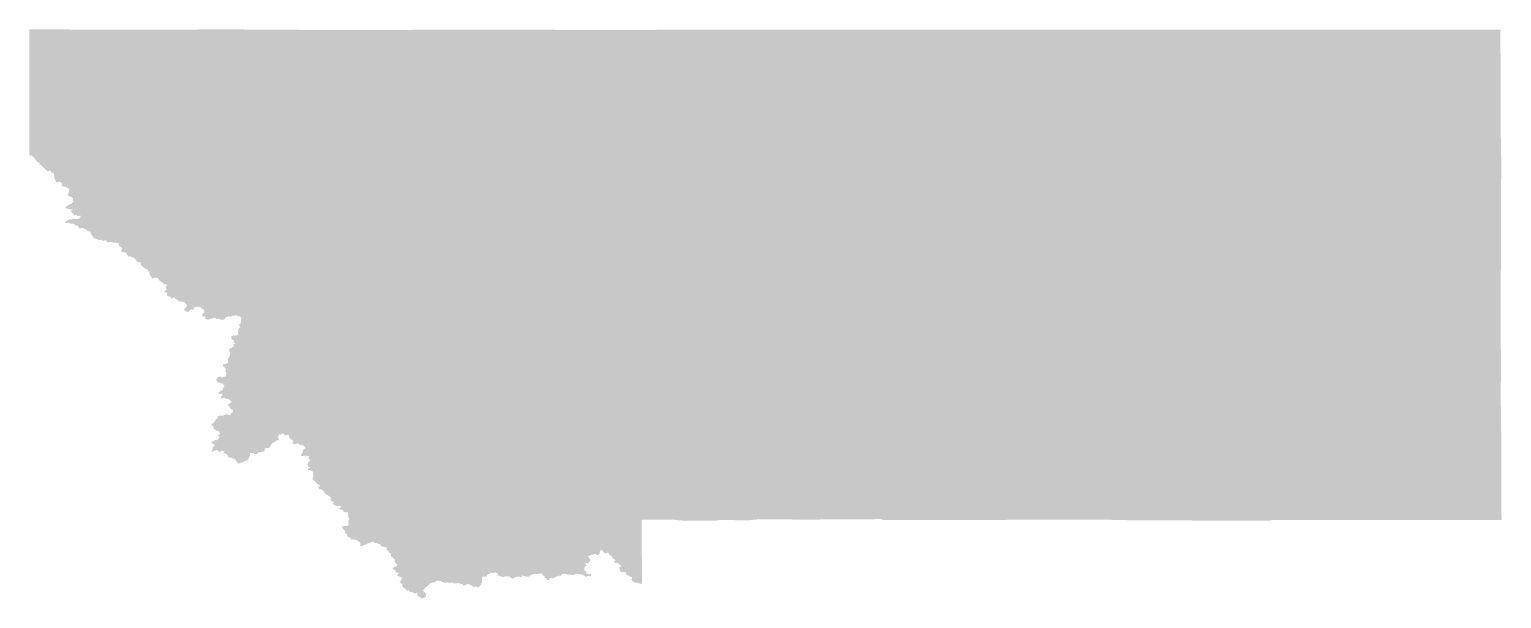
# Model space of a CAD drawing. Header units: inches. Extents: x -116 to -104, y 44.4 to 49.
import ezdxf

# ---------------------------------------------------------------- set-up
doc = ezdxf.new("R2010")
doc.units = ezdxf.units.IN
doc.header["$MEASUREMENT"] = 0

msp = doc.modelspace()

# ---------------------------------------------------------------- hatches: boundary and pattern name
msp.add_hatch(color=256).paths.add_polyline_path([(-115.629, 47.48), (-115.635, 47.482), (-115.648, 47.478), (-115.661, 47.478), (-115.662, 47.483), (-115.668, 47.489), (-115.681, 47.486), (-115.683, 47.484), (-115.686, 47.485), (-115.69, 47.501), (-115.699, 47.502), (-115.708, 47.515), (-115.711, 47.517), (-115.711, 47.523), (-115.695, 47.528), (-115.698, 47.531), (-115.702, 47.534), (-115.706, 47.535), (-115.711, 47.532), (-115.717, 47.534), (-115.725, 47.534), (-115.736, 47.54), (-115.742, 47.538), (-115.752, 47.542), (-115.756, 47.548), (-115.755, 47.552), (-115.745, 47.559), (-115.741, 47.563), (-115.731, 47.57), (-115.724, 47.571), (-115.721, 47.576), (-115.706, 47.578), (-115.705, 47.585), (-115.688, 47.595), (-115.692, 47.597), (-115.693, 47.602), (-115.697, 47.604), (-115.698, 47.607), (-115.699, 47.612), (-115.692, 47.617), (-115.694, 47.618), (-115.694, 47.624), (-115.708, 47.635), (-115.73, 47.642), (-115.737, 47.654), (-115.731, 47.662), (-115.732, 47.668), (-115.726, 47.674), (-115.728, 47.682), (-115.723, 47.695), (-115.728, 47.702), (-115.742, 47.711), (-115.753, 47.717), (-115.759, 47.719), (-115.765, 47.717), (-115.773, 47.718), (-115.776, 47.72), (-115.784, 47.73), (-115.783, 47.735), (-115.784, 47.738), (-115.781, 47.743), (-115.786, 47.748), (-115.794, 47.752), (-115.797, 47.757), (-115.805, 47.758), (-115.825, 47.752), (-115.831, 47.755), (-115.835, 47.761), (-115.835, 47.77), (-115.837, 47.775), (-115.84, 47.778), (-115.841, 47.78), (-115.847, 47.785), (-115.846, 47.794), (-115.849, 47.8), (-115.847, 47.803), (-115.849, 47.81), (-115.845, 47.815), (-115.85, 47.82), (-115.852, 47.828), (-115.871, 47.835), (-115.875, 47.843), (-115.881, 47.85), (-115.901, 47.843), (-115.907, 47.846), (-115.906, 47.85), (-115.909, 47.853), (-115.919, 47.854), (-115.919, 47.857), (-115.925, 47.867), (-115.935, 47.874), (-115.938, 47.881), (-115.95, 47.889), (-115.954, 47.895), (-115.96, 47.898), (-115.968, 47.899), (-115.965, 47.91), (-115.967, 47.913), (-115.97, 47.914), (-115.982, 47.916), (-115.985, 47.923), (-115.993, 47.926), (-115.995, 47.934), (-115.998, 47.937), (-115.998, 47.938), (-116.007, 47.943), (-116.007, 47.951), (-116.019, 47.963), (-116.024, 47.965), (-116.03, 47.973), (-116.039, 47.971), (-116.049, 47.977), (-116.049, 49.001), (-115.183, 49), (-114.362, 49.001), (-113.695, 48.997), (-112.001, 48.999), (-111.572, 48.997), (-109.425, 49), (-108.751, 48.999), (-104.049, 49), (-104.046, 48.128), (-104.041, 47.863), (-104.044, 47.733), (-104.045, 47.414), (-104.045, 47.093), (-104.047, 46.909), (-104.045, 46.169), (-104.047, 46.018), (-104.043, 45.75), (-104.04, 44.998), (-105.913, 45), (-105.928, 44.993), (-106.126, 44.993), (-107.085, 44.997), (-107.138, 45), (-107.476, 45.001), (-109.081, 44.999), (-109.103, 45.006), (-109.761, 45.002), (-109.826, 45.003), (-110.106, 45.004), (-110.183, 44.997), (-110.285, 44.997), (-110.325, 45), (-110.407, 44.999), (-110.446, 44.994), (-110.704, 44.992), (-110.79, 45.001), (-111.055, 45.001), (-111.052, 44.478), (-111.056, 44.477), (-111.065, 44.479), (-111.075, 44.483), (-111.101, 44.488), (-111.107, 44.487), (-111.113, 44.49), (-111.115, 44.494), (-111.127, 44.498), (-111.128, 44.5), (-111.131, 44.5), (-111.139, 44.517), (-111.131, 44.532), (-111.141, 44.536), (-111.151, 44.535), (-111.159, 44.546), (-111.174, 44.549), (-111.179, 44.552), (-111.181, 44.555), (-111.18, 44.567), (-111.181, 44.569), (-111.201, 44.576), (-111.219, 44.575), (-111.22, 44.577), (-111.228, 44.577), (-111.23, 44.581), (-111.229, 44.582), (-111.232, 44.585), (-111.231, 44.588), (-111.233, 44.589), (-111.232, 44.597), (-111.236, 44.601), (-111.235, 44.605), (-111.241, 44.615), (-111.227, 44.618), (-111.219, 44.623), (-111.224, 44.625), (-111.243, 44.643), (-111.249, 44.644), (-111.253, 44.65), (-111.253, 44.651), (-111.27, 44.647), (-111.278, 44.651), (-111.281, 44.655), (-111.276, 44.657), (-111.272, 44.663), (-111.267, 44.665), (-111.267, 44.668), (-111.276, 44.674), (-111.277, 44.676), (-111.276, 44.678), (-111.279, 44.682), (-111.291, 44.686), (-111.297, 44.691), (-111.297, 44.694), (-111.295, 44.698), (-111.296, 44.702), (-111.318, 44.714), (-111.322, 44.719), (-111.324, 44.729), (-111.337, 44.733), (-111.348, 44.725), (-111.353, 44.726), (-111.366, 44.738), (-111.366, 44.742), (-111.375, 44.748), (-111.374, 44.75), (-111.385, 44.755), (-111.393, 44.752), (-111.398, 44.746), (-111.394, 44.744), (-111.395, 44.739), (-111.399, 44.734), (-111.397, 44.728), (-111.398, 44.724), (-111.404, 44.721), (-111.414, 44.711), (-111.424, 44.714), (-111.43, 44.72), (-111.439, 44.721), (-111.443, 44.72), (-111.447, 44.717), (-111.466, 44.714), (-111.479, 44.707), (-111.486, 44.708), (-111.489, 44.706), (-111.49, 44.7), (-111.483, 44.693), (-111.485, 44.688), (-111.477, 44.681), (-111.469, 44.679), (-111.471, 44.675), (-111.477, 44.674), (-111.476, 44.669), (-111.473, 44.668), (-111.472, 44.666), (-111.478, 44.662), (-111.478, 44.66), (-111.479, 44.659), (-111.487, 44.654), (-111.488, 44.651), (-111.491, 44.65), (-111.492, 44.645), (-111.49, 44.642), (-111.495, 44.644), (-111.501, 44.65), (-111.505, 44.644), (-111.508, 44.646), (-111.516, 44.644), (-111.516, 44.641), (-111.511, 44.639), (-111.509, 44.633), (-111.504, 44.63), (-111.502, 44.627), (-111.516, 44.62), (-111.518, 44.616), (-111.523, 44.614), (-111.52, 44.612), (-111.526, 44.604), (-111.519, 44.602), (-111.524, 44.598), (-111.524, 44.592), (-111.519, 44.589), (-111.518, 44.582), (-111.506, 44.577), (-111.501, 44.572), (-111.503, 44.569), (-111.506, 44.569), (-111.51, 44.566), (-111.508, 44.562), (-111.492, 44.561), (-111.481, 44.556), (-111.479, 44.553), (-111.476, 44.554), (-111.475, 44.556), (-111.469, 44.558), (-111.468, 44.555), (-111.469, 44.553), (-111.467, 44.547), (-111.468, 44.545), (-111.464, 44.541), (-111.468, 44.54), (-111.468, 44.539), (-111.48, 44.542), (-111.492, 44.541), (-111.499, 44.542), (-111.508, 44.536), (-111.513, 44.536), (-111.516, 44.538), (-111.518, 44.543), (-111.524, 44.548), (-111.539, 44.551), (-111.547, 44.557), (-111.557, 44.555), (-111.563, 44.555), (-111.564, 44.557), (-111.578, 44.559), (-111.586, 44.563), (-111.592, 44.561), (-111.592, 44.559), (-111.614, 44.549), (-111.618, 44.55), (-111.633, 44.553), (-111.641, 44.553), (-111.647, 44.555), (-111.651, 44.555), (-111.659, 44.553), (-111.664, 44.556), (-111.677, 44.558), (-111.683, 44.562), (-111.69, 44.556), (-111.703, 44.56), (-111.707, 44.552), (-111.713, 44.549), (-111.716, 44.543), (-111.727, 44.544), (-111.732, 44.542), (-111.738, 44.543), (-111.741, 44.541), (-111.75, 44.54), (-111.752, 44.537), (-111.759, 44.533), (-111.763, 44.526), (-111.772, 44.531), (-111.78, 44.524), (-111.785, 44.524), (-111.795, 44.527), (-111.801, 44.526), (-111.808, 44.52), (-111.806, 44.516), (-111.809, 44.513), (-111.808, 44.51), (-111.811, 44.511), (-111.822, 44.509), (-111.831, 44.517), (-111.83, 44.52), (-111.842, 44.526), (-111.849, 44.54), (-111.857, 44.546), (-111.857, 44.549), (-111.864, 44.551), (-111.865, 44.557), (-111.868, 44.559), (-111.866, 44.563), (-111.869, 44.567), (-111.871, 44.563), (-111.879, 44.56), (-111.889, 44.565), (-111.892, 44.564), (-111.895, 44.559), (-111.903, 44.557), (-111.934, 44.558), (-111.941, 44.556), (-111.948, 44.557), (-111.952, 44.549), (-111.961, 44.549), (-111.962, 44.544), (-111.967, 44.545), (-111.972, 44.538), (-111.978, 44.536), (-111.992, 44.538), (-111.996, 44.535), (-112, 44.538), (-112.004, 44.538), (-112.011, 44.543), (-112.017, 44.542), (-112.023, 44.545), (-112.033, 44.547), (-112.035, 44.542), (-112.033, 44.535), (-112.033, 44.528), (-112.037, 44.53), (-112.038, 44.533), (-112.044, 44.532), (-112.055, 44.537), (-112.064, 44.536), (-112.069, 44.537), (-112.075, 44.533), (-112.081, 44.534), (-112.093, 44.53), (-112.096, 44.523), (-112.106, 44.521), (-112.11, 44.524), (-112.127, 44.529), (-112.129, 44.536), (-112.131, 44.538), (-112.135, 44.537), (-112.137, 44.54), (-112.146, 44.539), (-112.149, 44.537), (-112.165, 44.542), (-112.18, 44.533), (-112.184, 44.533), (-112.196, 44.537), (-112.222, 44.544), (-112.23, 44.55), (-112.227, 44.555), (-112.227, 44.558), (-112.231, 44.559), (-112.229, 44.564), (-112.244, 44.568), (-112.251, 44.568), (-112.257, 44.572), (-112.259, 44.568), (-112.268, 44.565), (-112.287, 44.569), (-112.291, 44.566), (-112.293, 44.562), (-112.296, 44.561), (-112.298, 44.559), (-112.305, 44.559), (-112.314, 44.553), (-112.316, 44.546), (-112.315, 44.542), (-112.319, 44.539), (-112.341, 44.537), (-112.348, 44.539), (-112.353, 44.538), (-112.357, 44.53), (-112.359, 44.529), (-112.357, 44.525), (-112.358, 44.52), (-112.358, 44.509), (-112.356, 44.505), (-112.357, 44.498), (-112.358, 44.496), (-112.357, 44.493), (-112.358, 44.485), (-112.362, 44.485), (-112.364, 44.48), (-112.366, 44.467), (-112.37, 44.466), (-112.387, 44.447), (-112.39, 44.45), (-112.407, 44.457), (-112.416, 44.453), (-112.423, 44.455), (-112.43, 44.453), (-112.434, 44.454), (-112.434, 44.46), (-112.442, 44.465), (-112.442, 44.467), (-112.448, 44.468), (-112.455, 44.466), (-112.456, 44.471), (-112.46, 44.475), (-112.464, 44.475), (-112.473, 44.479), (-112.48, 44.475), (-112.484, 44.474), (-112.485, 44.471), (-112.497, 44.468), (-112.497, 44.466), (-112.501, 44.463), (-112.511, 44.466), (-112.511, 44.469), (-112.514, 44.475), (-112.536, 44.478), (-112.542, 44.484), (-112.548, 44.483), (-112.55, 44.485), (-112.56, 44.483), (-112.57, 44.483), (-112.578, 44.48), (-112.582, 44.482), (-112.585, 44.481), (-112.602, 44.491), (-112.618, 44.487), (-112.625, 44.483), (-112.629, 44.483), (-112.63, 44.489), (-112.633, 44.491), (-112.662, 44.486), (-112.672, 44.491), (-112.685, 44.493), (-112.689, 44.498), (-112.693, 44.5), (-112.698, 44.5), (-112.709, 44.503), (-112.718, 44.504), (-112.735, 44.499), (-112.737, 44.493), (-112.743, 44.488), (-112.75, 44.49), (-112.762, 44.488), (-112.772, 44.484), (-112.781, 44.485), (-112.78, 44.482), (-112.786, 44.479), (-112.788, 44.474), (-112.798, 44.466), (-112.797, 44.464), (-112.798, 44.461), (-112.806, 44.456), (-112.808, 44.453), (-112.811, 44.455), (-112.814, 44.454), (-112.818, 44.447), (-112.827, 44.443), (-112.828, 44.436), (-112.827, 44.432), (-112.84, 44.425), (-112.822, 44.407), (-112.82, 44.4), (-112.81, 44.399), (-112.815, 44.395), (-112.813, 44.392), (-112.812, 44.388), (-112.814, 44.383), (-112.812, 44.377), (-112.824, 44.369), (-112.837, 44.362), (-112.841, 44.362), (-112.845, 44.358), (-112.853, 44.359), (-112.856, 44.36), (-112.864, 44.37), (-112.873, 44.372), (-112.876, 44.377), (-112.882, 44.379), (-112.882, 44.386), (-112.886, 44.396), (-112.884, 44.401), (-112.89, 44.406), (-112.896, 44.401), (-112.902, 44.399), (-112.915, 44.403), (-112.921, 44.411), (-112.926, 44.411), (-112.931, 44.413), (-112.939, 44.412), (-112.945, 44.415), (-112.951, 44.417), (-112.953, 44.422), (-112.952, 44.425), (-112.963, 44.423), (-112.972, 44.428), (-112.981, 44.434), (-112.989, 44.443), (-113.002, 44.45), (-113.005, 44.453), (-113.009, 44.464), (-113.006, 44.471), (-113.02, 44.484), (-113.027, 44.496), (-113.016, 44.506), (-113.016, 44.516), (-113.006, 44.52), (-113.007, 44.526), (-113.016, 44.529), (-113.026, 44.539), (-113.029, 44.537), (-113.033, 44.537), (-113.045, 44.544), (-113.048, 44.548), (-113.047, 44.554), (-113.045, 44.556), (-113.037, 44.56), (-113.037, 44.565), (-113.04, 44.567), (-113.045, 44.568), (-113.067, 44.579), (-113.062, 44.586), (-113.073, 44.593), (-113.088, 44.6), (-113.072, 44.616), (-113.063, 44.618), (-113.058, 44.618), (-113.054, 44.622), (-113.05, 44.629), (-113.051, 44.635), (-113.054, 44.639), (-113.066, 44.649), (-113.064, 44.653), (-113.068, 44.658), (-113.07, 44.669), (-113.067, 44.674), (-113.068, 44.679), (-113.081, 44.683), (-113.082, 44.684), (-113.08, 44.688), (-113.082, 44.692), (-113.094, 44.695), (-113.098, 44.699), (-113.097, 44.701), (-113.102, 44.707), (-113.102, 44.716), (-113.099, 44.718), (-113.102, 44.723), (-113.102, 44.729), (-113.112, 44.733), (-113.117, 44.733), (-113.116, 44.74), (-113.12, 44.746), (-113.125, 44.749), (-113.129, 44.75), (-113.135, 44.753), (-113.138, 44.76), (-113.131, 44.765), (-113.132, 44.769), (-113.131, 44.773), (-113.138, 44.776), (-113.146, 44.777), (-113.15, 44.779), (-113.158, 44.781), (-113.164, 44.779), (-113.18, 44.787), (-113.183, 44.794), (-113.193, 44.802), (-113.204, 44.804), (-113.209, 44.809), (-113.223, 44.811), (-113.232, 44.814), (-113.239, 44.814), (-113.24, 44.817), (-113.247, 44.823), (-113.258, 44.82), (-113.264, 44.816), (-113.279, 44.812), (-113.285, 44.808), (-113.299, 44.803), (-113.302, 44.799), (-113.319, 44.795), (-113.328, 44.789), (-113.341, 44.785), (-113.354, 44.792), (-113.355, 44.795), (-113.346, 44.799), (-113.346, 44.801), (-113.356, 44.82), (-113.377, 44.83), (-113.378, 44.835), (-113.385, 44.838), (-113.394, 44.837), (-113.409, 44.841), (-113.422, 44.838), (-113.422, 44.843), (-113.429, 44.855), (-113.44, 44.856), (-113.444, 44.862), (-113.455, 44.865), (-113.457, 44.875), (-113.463, 44.882), (-113.461, 44.887), (-113.466, 44.89), (-113.479, 44.896), (-113.476, 44.898), (-113.475, 44.905), (-113.472, 44.91), (-113.478, 44.912), (-113.484, 44.92), (-113.488, 44.92), (-113.491, 44.923), (-113.492, 44.93), (-113.495, 44.932), (-113.496, 44.937), (-113.499, 44.942), (-113.495, 44.949), (-113.487, 44.947), (-113.481, 44.95), (-113.466, 44.948), (-113.461, 44.952), (-113.449, 44.954), (-113.444, 44.959), (-113.45, 44.971), (-113.445, 44.973), (-113.447, 44.985), (-113.445, 44.992), (-113.447, 44.998), (-113.438, 45.007), (-113.442, 45.014), (-113.449, 45.02), (-113.446, 45.034), (-113.456, 45.04), (-113.449, 45.046), (-113.451, 45.049), (-113.452, 45.059), (-113.46, 45.065), (-113.474, 45.062), (-113.486, 45.064), (-113.486, 45.069), (-113.489, 45.071), (-113.487, 45.074), (-113.489, 45.077), (-113.496, 45.081), (-113.502, 45.081), (-113.514, 45.085), (-113.522, 45.091), (-113.521, 45.094), (-113.512, 45.099), (-113.506, 45.108), (-113.506, 45.111), (-113.511, 45.116), (-113.52, 45.115), (-113.53, 45.116), (-113.537, 45.112), (-113.55, 45.113), (-113.554, 45.119), (-113.566, 45.124), (-113.57, 45.124), (-113.577, 45.131), (-113.567, 45.143), (-113.566, 45.15), (-113.571, 45.148), (-113.58, 45.148), (-113.582, 45.15), (-113.583, 45.154), (-113.591, 45.156), (-113.591, 45.161), (-113.594, 45.166), (-113.594, 45.17), (-113.589, 45.177), (-113.592, 45.181), (-113.592, 45.185), (-113.597, 45.186), (-113.6, 45.192), (-113.604, 45.192), (-113.61, 45.197), (-113.614, 45.198), (-113.618, 45.202), (-113.624, 45.206), (-113.636, 45.212), (-113.637, 45.217), (-113.647, 45.226), (-113.649, 45.234), (-113.655, 45.24), (-113.667, 45.247), (-113.68, 45.25), (-113.685, 45.254), (-113.687, 45.257), (-113.692, 45.263), (-113.693, 45.264), (-113.691, 45.269), (-113.692, 45.272), (-113.68, 45.274), (-113.679, 45.276), (-113.68, 45.279), (-113.687, 45.286), (-113.701, 45.293), (-113.703, 45.295), (-113.704, 45.299), (-113.71, 45.301), (-113.713, 45.304), (-113.716, 45.311), (-113.718, 45.313), (-113.719, 45.317), (-113.723, 45.318), (-113.724, 45.32), (-113.729, 45.32), (-113.739, 45.329), (-113.74, 45.345), (-113.735, 45.348), (-113.734, 45.353), (-113.729, 45.356), (-113.731, 45.358), (-113.734, 45.364), (-113.739, 45.368), (-113.733, 45.373), (-113.734, 45.377), (-113.732, 45.385), (-113.733, 45.391), (-113.744, 45.397), (-113.749, 45.403), (-113.753, 45.403), (-113.762, 45.407), (-113.774, 45.406), (-113.776, 45.408), (-113.777, 45.417), (-113.773, 45.42), (-113.763, 45.423), (-113.76, 45.427), (-113.765, 45.431), (-113.774, 45.432), (-113.776, 45.434), (-113.777, 45.436), (-113.774, 45.447), (-113.784, 45.452), (-113.784, 45.455), (-113.775, 45.463), (-113.776, 45.471), (-113.768, 45.474), (-113.76, 45.48), (-113.76, 45.486), (-113.763, 45.491), (-113.765, 45.499), (-113.771, 45.507), (-113.77, 45.512), (-113.773, 45.513), (-113.766, 45.521), (-113.778, 45.523), (-113.782, 45.522), (-113.797, 45.523), (-113.804, 45.523), (-113.81, 45.52), (-113.82, 45.523), (-113.824, 45.521), (-113.835, 45.521), (-113.83, 45.531), (-113.827, 45.533), (-113.829, 45.538), (-113.826, 45.544), (-113.821, 45.547), (-113.817, 45.557), (-113.818, 45.563), (-113.821, 45.566), (-113.815, 45.57), (-113.807, 45.578), (-113.797, 45.582), (-113.799, 45.587), (-113.804, 45.593), (-113.806, 45.602), (-113.811, 45.606), (-113.818, 45.608), (-113.824, 45.613), (-113.828, 45.613), (-113.834, 45.61), (-113.839, 45.611), (-113.843, 45.613), (-113.849, 45.62), (-113.855, 45.622), (-113.859, 45.622), (-113.862, 45.624), (-113.886, 45.617), (-113.898, 45.622), (-113.905, 45.622), (-113.904, 45.625), (-113.899, 45.629), (-113.901, 45.63), (-113.902, 45.638), (-113.895, 45.644), (-113.903, 45.651), (-113.907, 45.653), (-113.912, 45.653), (-113.914, 45.656), (-113.92, 45.658), (-113.921, 45.664), (-113.931, 45.673), (-113.931, 45.678), (-113.934, 45.682), (-113.933, 45.687), (-113.936, 45.689), (-113.934, 45.692), (-113.935, 45.694), (-113.939, 45.696), (-113.955, 45.691), (-113.965, 45.69), (-113.969, 45.693), (-113.972, 45.701), (-113.971, 45.703), (-113.98, 45.702), (-113.989, 45.706), (-113.994, 45.703), (-113.994, 45.701), (-113.997, 45.697), (-114.008, 45.694), (-114.015, 45.696), (-114.019, 45.693), (-114.014, 45.684), (-114.028, 45.675), (-114.024, 45.671), (-114.019, 45.67), (-114.016, 45.664), (-114.016, 45.661), (-114.014, 45.658), (-114.015, 45.653), (-114.019, 45.648), (-114.035, 45.648), (-114.043, 45.64), (-114.045, 45.637), (-114.052, 45.633), (-114.067, 45.628), (-114.072, 45.621), (-114.074, 45.615), (-114.082, 45.611), (-114.083, 45.603), (-114.082, 45.597), (-114.086, 45.591), (-114.09, 45.591), (-114.101, 45.586), (-114.121, 45.585), (-114.131, 45.576), (-114.132, 45.572), (-114.129, 45.57), (-114.129, 45.565), (-114.133, 45.562), (-114.136, 45.557), (-114.15, 45.558), (-114.154, 45.553), (-114.165, 45.552), (-114.174, 45.55), (-114.18, 45.551), (-114.194, 45.536), (-114.205, 45.536), (-114.228, 45.546), (-114.248, 45.546), (-114.252, 45.538), (-114.249, 45.535), (-114.249, 45.529), (-114.247, 45.525), (-114.253, 45.515), (-114.259, 45.511), (-114.261, 45.495), (-114.265, 45.492), (-114.27, 45.491), (-114.27, 45.485), (-114.28, 45.48), (-114.295, 45.479), (-114.304, 45.472), (-114.309, 45.469), (-114.314, 45.47), (-114.319, 45.466), (-114.324, 45.466), (-114.33, 45.462), (-114.33, 45.46), (-114.346, 45.461), (-114.351, 45.466), (-114.352, 45.471), (-114.361, 45.474), (-114.36, 45.478), (-114.365, 45.484), (-114.365, 45.489), (-114.367, 45.492), (-114.375, 45.494), (-114.389, 45.503), (-114.392, 45.502), (-114.414, 45.509), (-114.423, 45.509), (-114.426, 45.511), (-114.43, 45.518), (-114.429, 45.521), (-114.431, 45.524), (-114.431, 45.53), (-114.437, 45.531), (-114.44, 45.537), (-114.449, 45.539), (-114.451, 45.542), (-114.464, 45.545), (-114.462, 45.551), (-114.463, 45.554), (-114.456, 45.562), (-114.466, 45.561), (-114.472, 45.565), (-114.478, 45.562), (-114.485, 45.562), (-114.492, 45.557), (-114.498, 45.555), (-114.503, 45.559), (-114.507, 45.559), (-114.516, 45.568), (-114.527, 45.571), (-114.532, 45.566), (-114.549, 45.561), (-114.553, 45.557), (-114.561, 45.559), (-114.565, 45.558), (-114.565, 45.563), (-114.559, 45.566), (-114.557, 45.573), (-114.553, 45.577), (-114.554, 45.581), (-114.558, 45.584), (-114.554, 45.588), (-114.554, 45.591), (-114.549, 45.595), (-114.548, 45.6), (-114.542, 45.602), (-114.538, 45.607), (-114.545, 45.617), (-114.555, 45.62), (-114.558, 45.627), (-114.563, 45.632), (-114.564, 45.638), (-114.561, 45.64), (-114.552, 45.642), (-114.545, 45.643), (-114.542, 45.641), (-114.54, 45.646), (-114.541, 45.649), (-114.539, 45.651), (-114.529, 45.652), (-114.522, 45.649), (-114.515, 45.653), (-114.513, 45.656), (-114.508, 45.658), (-114.506, 45.662), (-114.5, 45.669), (-114.502, 45.674), (-114.501, 45.677), (-114.499, 45.679), (-114.501, 45.682), (-114.515, 45.685), (-114.501, 45.694), (-114.501, 45.697), (-114.497, 45.699), (-114.495, 45.704), (-114.504, 45.722), (-114.515, 45.727), (-114.521, 45.727), (-114.527, 45.728), (-114.536, 45.739), (-114.548, 45.743), (-114.546, 45.747), (-114.547, 45.752), (-114.545, 45.759), (-114.551, 45.764), (-114.558, 45.765), (-114.566, 45.773), (-114.562, 45.78), (-114.557, 45.783), (-114.556, 45.787), (-114.544, 45.79), (-114.545, 45.798), (-114.541, 45.799), (-114.538, 45.803), (-114.537, 45.805), (-114.531, 45.81), (-114.53, 45.813), (-114.533, 45.816), (-114.531, 45.819), (-114.511, 45.829), (-114.516, 45.832), (-114.517, 45.835), (-114.515, 45.841), (-114.51, 45.845), (-114.504, 45.846), (-114.499, 45.851), (-114.492, 45.85), (-114.487, 45.852), (-114.475, 45.847), (-114.472, 45.848), (-114.47, 45.851), (-114.465, 45.852), (-114.462, 45.855), (-114.454, 45.856), (-114.446, 45.861), (-114.438, 45.863), (-114.424, 45.856), (-114.41, 45.852), (-114.405, 45.866), (-114.406, 45.87), (-114.404, 45.872), (-114.396, 45.871), (-114.393, 45.879), (-114.39, 45.88), (-114.388, 45.884), (-114.388, 45.89), (-114.389, 45.892), (-114.394, 45.893), (-114.395, 45.901), (-114.404, 45.903), (-114.414, 45.912), (-114.416, 45.918), (-114.415, 45.922), (-114.431, 45.936), (-114.432, 45.938), (-114.426, 45.941), (-114.425, 45.944), (-114.415, 45.948), (-114.411, 45.953), (-114.407, 45.954), (-114.403, 45.958), (-114.401, 45.964), (-114.406, 45.97), (-114.411, 45.973), (-114.412, 45.978), (-114.421, 45.981), (-114.429, 45.987), (-114.449, 45.988), (-114.454, 45.991), (-114.458, 45.997), (-114.464, 45.998), (-114.474, 45.992), (-114.48, 45.993), (-114.485, 45.996), (-114.488, 46.004), (-114.485, 46.008), (-114.476, 46.011), (-114.473, 46.014), (-114.48, 46.03), (-114.486, 46.03), (-114.489, 46.028), (-114.497, 46.028), (-114.508, 46.031), (-114.506, 46.034), (-114.507, 46.039), (-114.503, 46.042), (-114.498, 46.042), (-114.493, 46.05), (-114.493, 46.053), (-114.479, 46.056), (-114.475, 46.058), (-114.474, 46.061), (-114.468, 46.063), (-114.467, 46.066), (-114.472, 46.069), (-114.471, 46.074), (-114.472, 46.077), (-114.462, 46.079), (-114.459, 46.094), (-114.46, 46.098), (-114.467, 46.105), (-114.471, 46.106), (-114.474, 46.113), (-114.488, 46.113), (-114.495, 46.118), (-114.505, 46.118), (-114.521, 46.125), (-114.518, 46.136), (-114.521, 46.136), (-114.527, 46.145), (-114.522, 46.151), (-114.514, 46.154), (-114.515, 46.168), (-114.507, 46.165), (-114.496, 46.168), (-114.489, 46.168), (-114.481, 46.162), (-114.476, 46.161), (-114.458, 46.17), (-114.447, 46.168), (-114.444, 46.169), (-114.446, 46.174), (-114.443, 46.203), (-114.449, 46.209), (-114.452, 46.215), (-114.446, 46.22), (-114.448, 46.232), (-114.452, 46.241), (-114.468, 46.249), (-114.465, 46.252), (-114.468, 46.256), (-114.471, 46.266), (-114.465, 46.273), (-114.454, 46.271), (-114.441, 46.274), (-114.433, 46.279), (-114.427, 46.284), (-114.427, 46.286), (-114.425, 46.288), (-114.428, 46.291), (-114.43, 46.3), (-114.432, 46.301), (-114.433, 46.306), (-114.432, 46.307), (-114.43, 46.313), (-114.423, 46.324), (-114.422, 46.33), (-114.414, 46.336), (-114.412, 46.358), (-114.41, 46.361), (-114.41, 46.366), (-114.415, 46.371), (-114.422, 46.387), (-114.416, 46.394), (-114.41, 46.396), (-114.409, 46.401), (-114.401, 46.402), (-114.4, 46.405), (-114.393, 46.409), (-114.385, 46.411), (-114.384, 46.418), (-114.385, 46.428), (-114.383, 46.432), (-114.379, 46.435), (-114.368, 46.437), (-114.372, 46.443), (-114.376, 46.443), (-114.384, 46.447), (-114.379, 46.46), (-114.383, 46.466), (-114.395, 46.469), (-114.396, 46.473), (-114.401, 46.478), (-114.401, 46.488), (-114.403, 46.492), (-114.403, 46.499), (-114.4, 46.502), (-114.384, 46.505), (-114.376, 46.502), (-114.368, 46.505), (-114.358, 46.505), (-114.348, 46.51), (-114.347, 46.515), (-114.343, 46.518), (-114.343, 46.522), (-114.348, 46.526), (-114.349, 46.53), (-114.349, 46.534), (-114.344, 46.542), (-114.345, 46.548), (-114.348, 46.551), (-114.343, 46.555), (-114.339, 46.564), (-114.332, 46.572), (-114.33, 46.576), (-114.334, 46.579), (-114.34, 46.587), (-114.344, 46.59), (-114.333, 46.597), (-114.33, 46.599), (-114.33, 46.604), (-114.323, 46.611), (-114.328, 46.62), (-114.325, 46.622), (-114.322, 46.626), (-114.322, 46.634), (-114.32, 46.638), (-114.323, 46.642), (-114.321, 46.647), (-114.322, 46.649), (-114.333, 46.661), (-114.353, 46.664), (-114.358, 46.668), (-114.358, 46.671), (-114.362, 46.669), (-114.378, 46.667), (-114.384, 46.662), (-114.389, 46.665), (-114.395, 46.665), (-114.404, 46.659), (-114.41, 46.662), (-114.412, 46.657), (-114.425, 46.661), (-114.449, 46.65), (-114.453, 46.649), (-114.455, 46.644), (-114.453, 46.642), (-114.467, 46.632), (-114.488, 46.633), (-114.498, 46.637), (-114.501, 46.641), (-114.51, 46.639), (-114.524, 46.641), (-114.542, 46.65), (-114.547, 46.645), (-114.557, 46.644), (-114.563, 46.641), (-114.571, 46.643), (-114.583, 46.633), (-114.589, 46.635), (-114.594, 46.633), (-114.6, 46.636), (-114.606, 46.636), (-114.615, 46.64), (-114.616, 46.644), (-114.612, 46.647), (-114.612, 46.651), (-114.615, 46.652), (-114.615, 46.655), (-114.621, 46.658), (-114.636, 46.659), (-114.64, 46.666), (-114.633, 46.67), (-114.633, 46.672), (-114.643, 46.673), (-114.64, 46.675), (-114.641, 46.679), (-114.632, 46.684), (-114.624, 46.691), (-114.623, 46.694), (-114.625, 46.696), (-114.621, 46.707), (-114.624, 46.709), (-114.625, 46.712), (-114.634, 46.716), (-114.639, 46.722), (-114.645, 46.723), (-114.646, 46.729), (-114.648, 46.732), (-114.66, 46.735), (-114.665, 46.739), (-114.672, 46.737), (-114.682, 46.739), (-114.689, 46.736), (-114.699, 46.74), (-114.701, 46.737), (-114.7, 46.734), (-114.709, 46.727), (-114.708, 46.724), (-114.71, 46.718), (-114.713, 46.715), (-114.717, 46.714), (-114.727, 46.715), (-114.74, 46.712), (-114.747, 46.703), (-114.748, 46.699), (-114.759, 46.697), (-114.767, 46.697), (-114.77, 46.7), (-114.769, 46.705), (-114.782, 46.707), (-114.788, 46.713), (-114.787, 46.716), (-114.782, 46.719), (-114.783, 46.726), (-114.78, 46.729), (-114.779, 46.731), (-114.774, 46.732), (-114.77, 46.735), (-114.765, 46.745), (-114.768, 46.748), (-114.766, 46.751), (-114.767, 46.754), (-114.765, 46.758), (-114.774, 46.762), (-114.774, 46.766), (-114.779, 46.767), (-114.78, 46.769), (-114.784, 46.769), (-114.786, 46.778), (-114.785, 46.78), (-114.787, 46.783), (-114.79, 46.779), (-114.799, 46.776), (-114.808, 46.782), (-114.819, 46.781), (-114.829, 46.783), (-114.837, 46.792), (-114.845, 46.794), (-114.85, 46.799), (-114.857, 46.802), (-114.861, 46.806), (-114.861, 46.812), (-114.866, 46.815), (-114.887, 46.81), (-114.891, 46.803), (-114.895, 46.802), (-114.897, 46.807), (-114.899, 46.809), (-114.895, 46.817), (-114.898, 46.822), (-114.906, 46.822), (-114.921, 46.827), (-114.925, 46.833), (-114.927, 46.833), (-114.929, 46.835), (-114.927, 46.839), (-114.929, 46.844), (-114.924, 46.848), (-114.929, 46.855), (-114.942, 46.857), (-114.948, 46.86), (-114.945, 46.868), (-114.94, 46.869), (-114.931, 46.877), (-114.932, 46.887), (-114.936, 46.892), (-114.935, 46.895), (-114.937, 46.897), (-114.934, 46.904), (-114.931, 46.904), (-114.929, 46.91), (-114.922, 46.913), (-114.925, 46.919), (-114.936, 46.92), (-114.942, 46.924), (-114.961, 46.93), (-114.959, 46.934), (-114.965, 46.938), (-114.971, 46.939), (-114.98, 46.947), (-114.986, 46.95), (-114.986, 46.954), (-114.99, 46.956), (-114.993, 46.96), (-114.994, 46.962), (-115.001, 46.968), (-115.001, 46.972), (-115.029, 46.976), (-115.031, 46.972), (-115.049, 46.97), (-115.052, 46.975), (-115.051, 46.976), (-115.05, 46.981), (-115.057, 46.985), (-115.061, 46.992), (-115.068, 46.995), (-115.065, 47), (-115.073, 47.013), (-115.069, 47.015), (-115.072, 47.023), (-115.072, 47.026), (-115.076, 47.026), (-115.08, 47.028), (-115.082, 47.038), (-115.088, 47.041), (-115.087, 47.046), (-115.098, 47.049), (-115.102, 47.047), (-115.106, 47.048), (-115.108, 47.052), (-115.121, 47.062), (-115.122, 47.066), (-115.127, 47.066), (-115.131, 47.069), (-115.135, 47.076), (-115.14, 47.08), (-115.143, 47.091), (-115.14, 47.097), (-115.144, 47.102), (-115.147, 47.103), (-115.15, 47.102), (-115.16, 47.102), (-115.172, 47.107), (-115.174, 47.11), (-115.173, 47.112), (-115.179, 47.117), (-115.179, 47.12), (-115.184, 47.122), (-115.186, 47.124), (-115.186, 47.129), (-115.198, 47.137), (-115.199, 47.14), (-115.213, 47.142), (-115.222, 47.149), (-115.245, 47.151), (-115.249, 47.16), (-115.255, 47.164), (-115.256, 47.175), (-115.262, 47.181), (-115.287, 47.183), (-115.291, 47.187), (-115.301, 47.188), (-115.301, 47.193), (-115.299, 47.199), (-115.296, 47.206), (-115.292, 47.211), (-115.294, 47.214), (-115.295, 47.22), (-115.299, 47.226), (-115.316, 47.233), (-115.32, 47.242), (-115.324, 47.245), (-115.318, 47.252), (-115.32, 47.257), (-115.324, 47.256), (-115.34, 47.263), (-115.348, 47.26), (-115.354, 47.262), (-115.359, 47.26), (-115.365, 47.261), (-115.371, 47.265), (-115.378, 47.265), (-115.385, 47.268), (-115.392, 47.265), (-115.412, 47.264), (-115.415, 47.269), (-115.421, 47.272), (-115.42, 47.277), (-115.426, 47.28), (-115.436, 47.28), (-115.445, 47.277), (-115.45, 47.278), (-115.456, 47.278), (-115.457, 47.278), (-115.458, 47.282), (-115.466, 47.287), (-115.482, 47.281), (-115.491, 47.289), (-115.503, 47.291), (-115.515, 47.297), (-115.529, 47.299), (-115.528, 47.309), (-115.537, 47.318), (-115.541, 47.325), (-115.539, 47.329), (-115.55, 47.334), (-115.549, 47.347), (-115.551, 47.35), (-115.557, 47.354), (-115.564, 47.352), (-115.571, 47.356), (-115.575, 47.356), (-115.578, 47.361), (-115.576, 47.365), (-115.578, 47.367), (-115.596, 47.372), (-115.602, 47.377), (-115.617, 47.383), (-115.631, 47.379), (-115.637, 47.38), (-115.643, 47.377), (-115.648, 47.382), (-115.646, 47.388), (-115.65, 47.392), (-115.656, 47.394), (-115.657, 47.4), (-115.663, 47.403), (-115.668, 47.401), (-115.678, 47.402), (-115.675, 47.409), (-115.686, 47.411), (-115.692, 47.415), (-115.697, 47.415), (-115.7, 47.417), (-115.703, 47.416), (-115.712, 47.415), (-115.717, 47.42), (-115.721, 47.421), (-115.721, 47.426), (-115.733, 47.425), (-115.739, 47.426), (-115.743, 47.424), (-115.751, 47.422), (-115.759, 47.424), (-115.757, 47.429), (-115.752, 47.432), (-115.751, 47.437), (-115.747, 47.442), (-115.734, 47.444), (-115.716, 47.453), (-115.702, 47.453), (-115.694, 47.455), (-115.691, 47.457), (-115.683, 47.457), (-115.676, 47.453), (-115.646, 47.457), (-115.64, 47.46), (-115.638, 47.463), (-115.629, 47.48)], flags=0)

doc.saveas('drawing.dxf')
